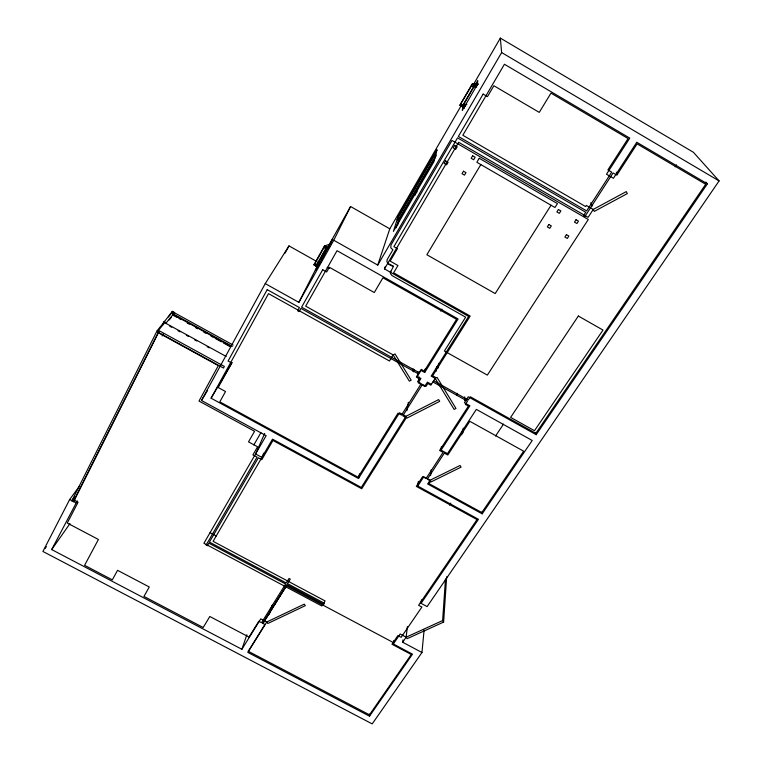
<?xml version="1.0" encoding="UTF-8"?>
<svg xmlns="http://www.w3.org/2000/svg" width="762" height="762" viewBox="0 0 762 762"><rect width="100%" height="100%" fill="white"/><g stroke="black" fill="none" stroke-linecap="round" stroke-linejoin="round"><path stroke-width="1.14" d="M473.602 84.239L500.348 38.1L693.41 152.286L719.09 180.918L427.12 606.59L421.081 603.352L478.45 519.293L417.738 486.08L423.777 476.783L430.073 480.241L431.111 481.889L461.077 467.144L460.038 465.477L430.073 480.241L427.644 483.965L482.175 513.836L482.213 511.473M464.553 400.383L464.744 396.85M462.934 432.854L463.191 428.12M461.772 434.807L461.972 431.273M77.276 500.91L51.683 549.573L241.887 649.281L260.766 618.849L266.757 622.011L267.805 623.497L305.333 605.647L304.295 604.133L266.757 622.011L247.821 652.386L369.503 716.175L412.499 654.177L393.344 643.995L400.164 634.003L406.136 637.184L407.127 638.68L443.608 622.097L446.665 576.701M443.608 622.097L442.627 620.573L445.484 579.006M456.905 395.621L457.067 393.287M79.391 486.27L69.675 499.51L42.91 551.469L372.208 723.9L421.967 652.51L424.082 630.126M482.175 513.836L532.228 440.493L476.345 409.375L447.437 453.647L441.084 450.132L441.408 446.656M421.081 603.352L421.443 599.827M430.587 475.574L431.225 469.697M421.967 652.51L402.669 642.233L406.136 637.184L407.394 626.574M438.16 368.036L438.712 363.36M402.669 642.233L402.955 639.909M436.045 371.332L436.616 366.589M417.738 486.08L418.348 481.384M393.344 643.995L393.821 640.499M464.106 108.49L464.382 106.604M431.406 384.353L427.415 382.124L424.729 386.41L418.224 382.8L420.91 378.504L417.252 376.466L420.995 370.446L424.663 372.494L425.177 369.008M369.503 716.175L369.865 713.832M463.01 105.804L462.296 110.5L477.393 84.506L477.736 80.439L475.374 84.496M418.414 381.638L419.138 377.019M417.252 376.466L418.014 371.78M406.927 410.613L408.365 402.288M413.614 371.846L414.014 369.503M412.785 371.084L413.175 368.808M424.663 372.494L458.076 318.964L337.023 250.688L305.676 306.153L393.154 354.93L409.346 381.152L411.194 380.181L395.011 353.949L393.154 354.93L389.468 360.998L268.5 293.637L211.093 398.202L358.483 478.498L359.578 473.878M436.836 149.8L434.026 161.525L393.392 231.4L398.107 216.551L436.921 149.857L436.359 152.2L397.25 219.58L399.269 220.723M390.744 271.205L390.344 272.377L393.506 266.357L389.592 264.138M416.566 192.786L418.328 186.442M415.242 195.053L417.033 188.662M393.506 266.357C391.458 266.014 385.105 263.29 387.239 259.451L392.878 249.822L390.782 247.774L390.992 244.993L451.98 140.465L588.293 219.485L487.347 375.114L444.398 351.044L465.639 317.163L392.001 275.587L390.439 273.634L390.563 271.462M388.515 263.89L387.991 263.509M397.421 225.647L399.755 218.123M435.178 378.362L437.055 377.39L455.981 408.461L454.123 409.413L435.178 378.362L431.178 376.133L468.649 316.44L384.477 268.9L385.162 266.671M396.126 227.857L398.497 220.285L436.445 154.972M397.25 219.58L398.193 216.599M269.281 614.162L272.177 605.152M389.792 228.819L350.577 206.521L333.756 240.249L377.733 265.09L389.792 228.819L461.115 105.775M241.887 649.281L246.878 634.756M263.766 453.066L261.899 457.41L255.556 453.971L264.69 433.445M74.924 499.824L73.581 501.663L71.876 500.786L157.172 330.66L164.792 321.326M73.581 501.663L158.982 331.632L157.172 330.66M162.373 325.174L163.439 323.05M162.135 335.975L163.201 333.861M358.483 478.498L399.507 412.785L405.946 416.338L407.013 418.052L439.684 401.336L438.626 399.593L405.946 416.338L361.302 487.461L272.52 439.15L213.103 541.325L325.088 600.932L321.85 605.971L203.921 543.268L266.138 435.673L201.463 400.479L265.243 283.616L298.856 302.352L318.487 263.804M320.011 261.728L315.82 269.996L332.708 239.125L328.089 247.345M158.496 330.327L157.648 331.975L223.476 368.046L224.361 366.427L158.496 330.327L164.744 322.717L226.209 356.473M162.62 323.955L172.364 311.353L174.622 312.591L166.04 323.098L163.716 321.821M171.288 313.43L172.364 311.353M285.007 253.203L288.998 245.897L316.944 261.595M318.916 265.005L315.887 266.138L313.906 264.795L324.412 246.021L331.127 243.754M314.458 264.585L324.964 245.84L326.965 247.174L316.449 265.928L313.906 264.795M315.887 266.138L326.412 247.364L329.765 246.221M328.765 245.374L350.577 206.521M321.164 259.68L326.936 249.403M298.856 302.352L333.756 240.249M253.841 444.932L260.899 432.683M465.315 106.509L462.048 106.632L459.886 105.261L472.116 84.144L478.488 84.372M462.048 106.632L474.307 85.515L477.469 85.611M476.755 85.306L477.936 83.277M398.307 220.885L435.74 156.477M377.733 265.09L501.625 52.559L500.348 38.1M384.477 268.9L458.686 142.313L588.102 217.361L593.246 209.426L626.269 191.605L627.326 193.586L594.312 211.388L593.246 209.426L586.378 205.435L585.645 206.578L462.829 135.245L504.434 64.256L629.774 138.122L606.495 174.241L613.42 178.289L636.775 142.256L707.374 183.852L536.2 434.683L468.259 396.802L464.42 402.727L469.897 405.784L441.084 450.132M211.093 398.202L232.229 362.483M480.832 164.582L426.863 254.746L495.195 293.57L551.04 205.235M201.463 400.479L207.569 390.449M440.693 311.087L441.922 309.096M393.202 642.49L286.502 585.74L263.004 623.487L264.938 624.507L248.25 651.272L369.475 714.823L411.28 654.501L392.001 644.242L397.907 635.584L401.164 637.318L421.872 607.028L418.586 605.266L477.012 519.589L416.309 486.385L422.653 476.602L426.091 478.488L443.065 452.399L439.607 450.494L468.411 406.117L465.401 404.441L467.487 401.212L432.902 381.943M265.243 283.616L288.998 245.897M286.502 585.74L262.738 623.354L286.826 584.635L323.745 604.285L324.393 603.275L287.455 583.616L290.265 579.101L289.055 578.453L286.245 582.968L209.426 542.096L258.328 457.819L261.785 459.696L272.967 440.465L361.712 488.747L406.317 417.738L402.812 415.804L422.529 384.334L426.063 386.305L427.815 383.515L430.844 385.201L435.712 377.485L432.664 375.79L470.183 316.068L393.63 272.834L397.954 265.519L390.144 261.099L397.44 248.66L393.897 246.65L457.533 137.865L585.749 212.265L583.549 215.665L584.921 216.456L613.067 172.945L616.839 175.146L637.118 143.885L705.688 184.28L535.848 433.321L470.345 396.792L468.249 400.031L433.654 380.752M449.475 505.101L450.79 503.13M495.557 436.016L503.492 424.129M675.151 166.802L676.466 164.83M51.683 549.573L69.961 523.608M44.987 548.583L46.358 546.649M71.876 500.786L74.562 497.091M169.24 319.945L171.393 317.306M168.402 316.935L172.05 312.525M406.136 637.184L442.627 620.573M319.63 263.728L316.611 264.852L314.62 263.519M317.163 263.614L321.154 262.128M329.041 247.507L325.688 248.66L323.688 247.317M459.886 105.261L472.507 84.153L474.688 85.525L462.448 106.613L461.01 105.699M466.144 105.08L462.886 105.194L460.724 103.823M463.353 104.461L466.811 104.356M476.631 87.059L473.459 86.973L471.278 85.601M69.675 499.51L75.914 502.815M210.045 532.676L216.227 535.962M169.669 326.126L171.755 327.279M178.003 330.708L180.08 331.851M186.328 335.28L188.414 336.423M194.662 339.862L196.748 341.005M207.159 346.72L209.245 347.863M173.384 312.182L233.134 345.072M172.345 313.439L232.305 346.434M173.079 314.592L230.953 346.443M172.822 315.097L176.955 317.373M179.022 318.506L181.089 319.64M187.29 323.059L189.357 324.193M195.558 327.603L197.625 328.736M203.816 332.156L205.883 333.289M211.055 336.137L213.122 337.271M215.189 338.404L221.39 341.814M223.457 342.957L229.648 346.367M327.165 267.338L329.222 268.5M501.625 52.559L719.09 180.918M472.116 84.144L474.307 85.515M324.412 246.021L326.412 247.364M705.85 182.051L707.374 183.852M616.315 172.145L617.363 174.193M590.817 202.721L592.064 206.169M535.991 432.349L536.2 434.683M158.153 332.661L74.076 500.11L78.076 502.225L67.266 523.056L98.412 539.477L84.592 565.318L112.319 579.853L117.558 570.319L149.285 586.997L143.942 596.436L203.216 627.507L209.807 616.487L249.012 637.089L258.813 621.278L261.537 622.716L285.607 583.997L208.826 543.144L207.312 545.744L206.083 545.097L257.061 457.133L252.898 454.876L257.575 446.78L248.517 441.865L254.575 431.282L199.006 401.05L218.313 365.627L158.153 332.661M267.205 289.636L228.095 361.026L231.658 362.979L218.18 387.515L225.533 391.525L219.818 401.86L358.073 477.202L398.021 413.156L401.526 415.09L421.224 383.61L417.681 381.638L419.424 378.847L416.385 377.152L418.424 373.885L300.895 308.41L299.104 311.591L297.628 310.763L299.418 307.581L267.205 289.636M322.707 269.738L301.6 307.162L419.176 372.685L421.215 369.399L424.263 371.094L456.562 319.326L382.934 277.806L374.275 292.532L329.327 267.272L326.669 271.967L322.707 269.738M483.146 94.078L458.362 136.446L586.626 210.903L611.676 172.126L607.895 169.916L628.098 138.56L550.974 93.126L539.267 112.385L493.871 85.744L487.48 96.622L483.146 94.078M445.579 160.896L444.122 163.382L446.618 164.821L448.075 162.335L445.579 160.896M454.666 145.38L453.19 147.895L455.695 149.342L457.171 146.828L454.666 145.38M463.487 171.231L462.02 173.707L464.496 175.146L465.973 172.669L463.487 171.231M472.65 155.8L471.164 158.305L473.659 159.744L475.145 157.248L472.65 155.8M479.231 158.277L476.85 162.277L554.965 207.512L557.441 203.606L479.231 158.277M548.869 224.504L547.345 226.905L549.783 228.314L551.317 225.914L548.869 224.504M558.413 209.502L556.87 211.922L559.327 213.341L560.861 210.922L558.413 209.502M566.423 234.629L564.88 237.03L567.319 238.43L568.862 236.039L566.423 234.629M576.043 219.713L574.491 222.123L576.939 223.533L578.491 221.132L576.043 219.713M444.341 453.104L427.349 479.174L430.778 481.06L429.082 483.66L481.813 512.55L523.656 451.199L469.821 421.3L447.799 455.009L444.341 453.104M578.348 316.03L510.626 417.395L534.486 430.701L602.99 330.079L578.348 316.03"/></g></svg>
